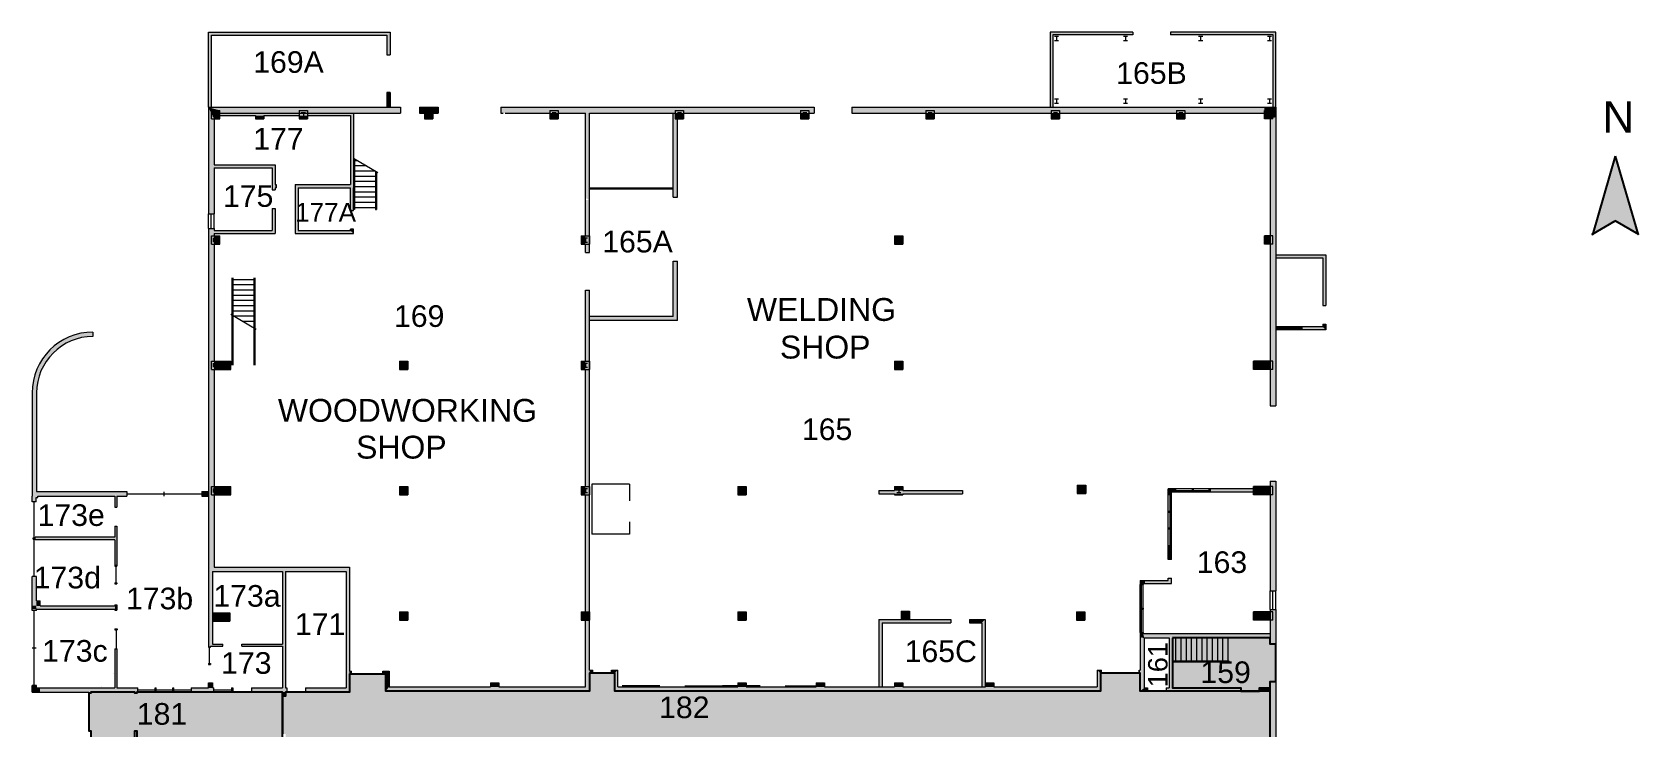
# Model space of a CAD drawing. Extents: x 268 to 100406, y 480 to 72572.
# Drawn here: x 268 to 3345, y 3025 to 4357 of the extents above; entities that cross this region are included whole.
import ezdxf

# ---------------------------------------------------------------- set-up
doc = ezdxf.new("R2010")
doc.units = 0
doc.header["$LTSCALE"] = 0.5
doc.header["$MEASUREMENT"] = 0
doc.linetypes.add('DASHED', pattern=[0.75, 0.5, -0.25])
doc.layers.get('0').update_dxf_attribs({"linetype": 'CONTINUOUS'})
for name, color, linetype in [('CORRIDOR HATCH', 253, 'CONTINUOUS'), ('Room Names', 7, 'CONTINUOUS'), ('SOLID', 7, 'CONTINUOUS')]:
    doc.layers.add(name, color=color, linetype=linetype)
for name, color, linetype, lineweight in [('STAIR', 7, 'CONTINUOUS', 0), ('TEXT', 7, 'CONTINUOUS', 0), ('WALL', 7, 'CONTINUOUS', 0), ('WALLS', 7, 'CONTINUOUS', 0)]:
    doc.layers.add(name, color=color, linetype=linetype, lineweight=lineweight)
doc.styles.add('STANDARD 2', font='arial.ttf')

# ---------------------------------------------------------------- blocks, each defined once
blk = doc.blocks.new('COL')
at = {"layer": 'WALL'}
for p, q in [((-8, 8), (29, 8)), ((-8, -8), (-8, 8)), ((-4, -4), (-4, 4)), ((-4, 0), (4, 0)), ((4, -4), (4, 4)), ((17, -3), (17, 3)), ((23, 0), (17, 0)), ((23, -3), (23, 3)), ((29, -8), (29, 8)), ((-8, -8), (29, -8))]:
    blk.add_line(p, q, dxfattribs=at)
blk = doc.blocks.new('COL1')
at = {"layer": 'WALL'}
for p, q in [((-8, -8), (-8, 8)), ((-8, 8), (8, 8)), ((-4, -4), (-4, 4)), ((-4, 0), (4, 0)), ((4, -4), (4, 4)), ((8, -8), (8, 8)), ((-8, -8), (8, -8))]:
    blk.add_line(p, q, dxfattribs=at)

msp = doc.modelspace()

# ---------------------------------------------------------------- hatches: boundary and pattern name
at = {"layer": 'CORRIDOR HATCH'}
h = msp.add_hatch(color=256, dxfattribs=at)
h.dxf.hatch_style = 1
h.paths.add_polyline_path([(2429.5, 2317.6), (2429.5, 2312.6), (2689.6, 2312.8), (2689.6, 2436.8), (2643.6, 2436.8), (2643.6, 2426.8), (2429.5, 2426.8), (2429.5, 2353.6), (2424.5, 2353.6), (2424.5, 2317.6)])
h.paths.add_polyline_path([(2313.5, 3007.3), (2313.5, 2971.3), (2315.5, 2971.3), (2315.5, 2967.3), (2313.5, 2967.3), (2313.5, 2468.3), (2315.6, 2468.3), (2315.6, 2446.8), (2313.6, 2446.8), (2313.6, 2426.8), (2312.5, 2426.6), (2312.5, 2197.6), (2163.6, 2197.6), (2163.6, 2186.6), (2159.4, 2186.6), (2159.6, 2120.8), (2390.4, 2120.8), (2390.4, 2312.6), (2424.5, 2312.6), (2424.5, 2426.6), (2389.6, 2426.8), (2389.6, 2446.8), (2387.6, 2446.8), (2387.6, 2468.3), (2389.5, 2468.3), (2389.5, 2967.3), (2387.5, 2967.3), (2387.5, 2971.3), (2389.5, 2971.3), (2389.5, 3007.3)])
h.paths.add_polyline_path([(2451.5, 3197.3), (2451.5, 3101.3), (2582.4, 3101.3), (2582.4, 3095.3), (2618.4, 3095.3), (2618.4, 3101.3), (2638.5, 3101.3), (2638.5, 3113.3), (2649.5, 3113.3), (2649.5, 3185.3), (2638.5, 3185.3), (2638.5, 3197.3)])
h.paths.add_polyline_path([(753.5, 3093.3), (753.5, 3085.3), (747.5, 3085.3), (747.5, 3013.3), (753.5, 3013.3), (753.5, 3005.3), (865.5, 3005.3), (865.5, 2973.3), (945.5, 2973.3), (945.5, 3007.3), (1680.5, 3007.3), (1680.5, 2973.3), (1728.5, 2973.3), (1728.5, 3007.3), (2313.5, 3007.3), (2389.5, 3007.3), (2638.5, 3007.3), (2638.5, 3095.3), (2389.5, 3095.3), (2389.5, 3129.3), (2313.5, 3129.3), (2313.5, 3095.3), (1383.5, 3095.3), (1383.5, 3129.3), (1335.5, 3129.3), (1335.5, 3095.3), (945.5, 3095.3), (945.5, 3127.3), (877.5, 3127.3), (875.5, 3127.3), (875.5, 3093.3)])
h.paths.add_polyline_path([(276.5, 2972.3), (276.5, 2780.3), (372.5, 2780.3), (372.5, 2930.3), (380.5, 2930.3), (380.5, 2966.3), (372.5, 2966.3), (372.5, 2972.3)])
h.paths.add_polyline_path([(376.5, 3091.3), (376.5, 3019.3), (380.5, 3019.3), (380.5, 2980.3), (464.5, 2980.3), (464.5, 3019.3), (468.5, 3019.3), (468.5, 2976.3), (380.5, 2976.3), (380.5, 2860.3), (580, 2860.3), (580, 3005.3), (747.5, 3005.3), (747.5, 3093.3), (468.5, 3093.3), (468.5, 3091.3), (464.5, 3091.3), (464.5, 3093.3), (380.5, 3093.3), (380.5, 3091.3)])
at = {"layer": 'SOLID'}
h = msp.add_hatch(color=256, dxfattribs=at)
h.dxf.hatch_style = 1
h.paths.add_polyline_path([(615.5, 3479.3), (616.5, 3479.3), (616.5, 3487.3), (611.5, 3487.3), (611.5, 3471.3), (616.5, 3471.3), (616.5, 3479.3)], flags=17)
h.paths.add_polyline_path([(616.5, 3711.3), (611.5, 3711.3), (611.5, 3727.3), (616.5, 3727.3), (616.5, 3951.3), (611.5, 3951.3), (611.5, 3967.3), (616.5, 3967.3), (616.5, 3971.3), (733.5, 3971.3), (733.5, 4019.3), (727.5, 4019.3), (727.5, 3977.3), (616.5, 3977.3), (616.5, 3981.3), (605.5, 3981.3), (605.5, 3181.3), (605.5, 3179.3), (609.5, 3179.3), (609.5, 3181.3), (633.5, 3181.3), (633.5, 3185.3), (613.5, 3185.3), (613.5, 3324.3), (747.5, 3324.3), (747.5, 3185.3), (669.5, 3185.3), (669.5, 3181.3), (747.5, 3181.3), (747.5, 3101.3), (688.1, 3101.3), (688.1, 3093.3), (747.5, 3093.3), (747.5, 3085.3), (753.5, 3085.3), (753.5, 3093.3), (755.5, 3093.3), (755.5, 3101.3), (753.5, 3101.3), (753.5, 3324.3), (869.5, 3324.3), (869.5, 3101.3), (791.5, 3101.3), (791.5, 3093.3), (875.5, 3093.3), (875.5, 3127.3), (879.5, 3127.3), (879.5, 3133.3), (875.5, 3133.3), (875.5, 3332.3), (616.5, 3332.3), (616.5, 3471.3), (611.5, 3471.3), (611.5, 3487.3), (616.5, 3487.3)])
h = msp.add_hatch(color=256, dxfattribs=at)
h.dxf.hatch_style = 1
h.paths.add_polyline_path([(449.1, 3477.3), (430.5, 3477.3), (276.5, 3477.3), (276.5, 3666.3, -0.414214), (384.5, 3774.3), (384.5, 3782.8, 0.414214), (268, 3666.3), (268, 3468.2), (268, 3457.8), (275.9, 3457.8), (275.9, 3465.8), (278.9, 3465.8), (278.9, 3468.8), (426.5, 3468.8), (426.5, 3447.3), (430.5, 3447.3), (430.5, 3468.8), (449.1, 3468.8)])
h = msp.add_hatch(color=256, dxfattribs=at)
h.dxf.hatch_style = 1
h.paths.add_polyline_path([(605.5, 3477.3), (593.1, 3477.3), (593.1, 3468.8), (605.5, 3468.8)])
for points in [[(2449.5, 3476.3), (2455.5, 3476.3), (2455.5, 3482.3), (2443.5, 3482.3), (2443.5, 3473.3), (2449.5, 3473.3)], [(2443.5, 3347.3), (2449.5, 3347.3), (2449.5, 3371.3), (2443.5, 3371.3)], [(2449.5, 3301.3), (2449.5, 3311.3), (2443.5, 3311.3), (2443.5, 3307.3), (2397.5, 3307.3), (2397.5, 3301.3)]]:
    msp.add_hatch(color=256, dxfattribs=at).paths.add_polyline_path(points)

# ---------------------------------------------------------------- linework, layer by layer
for p, q in [((3299.5, 4119.8), (3255.6, 3969.1)), ((3299.5, 4119.8), (3343.5, 3969.1)), ((3254.4, 3969.7), (3299.5, 3995.7)), ((3344.7, 3969.7), (3299.5, 3995.7))]:
    msp.add_line(p, q)
msp.add_solid([(3256, 3970.6), (3299.5, 4119.8), (3299.5, 3995.7), (3343, 3970.6)])
at = {"layer": 'CORRIDOR HATCH'}
for points in [[(2451.5, 3197.3), (2451.5, 3101.3), (2582.4, 3101.3), (2582.4, 3095.3), (2618.4, 3095.3), (2618.4, 3101.3), (2638.5, 3101.3), (2638.5, 3113.3), (2649.5, 3113.3), (2649.5, 3185.3), (2638.5, 3185.3), (2638.5, 3197.3)], [(376.5, 3091.3), (376.5, 3019.3), (380.5, 3019.3), (380.5, 2980.3), (464.5, 2980.3), (464.5, 3019.3), (468.5, 3019.3), (468.5, 2976.3), (380.5, 2976.3), (380.5, 2860.3), (580, 2860.3), (580, 3005.3), (747.5, 3005.3), (747.5, 3093.3), (468.5, 3093.3), (468.5, 3091.3), (464.5, 3091.3), (464.5, 3093.3), (380.5, 3093.3), (380.5, 3091.3)]]:
    msp.add_lwpolyline(points, close=True, dxfattribs=at)
msp.add_lwpolyline([(2638.5, 3007.3), (2638.5, 3095.3), (2389.5, 3095.3), (2389.5, 3129.3), (2313.5, 3129.3), (2313.5, 3095.3), (1383.5, 3095.3), (1383.5, 3129.3), (1335.5, 3129.3), (1335.5, 3095.3), (945.5, 3095.3), (945.5, 3127.3), (877.5, 3127.3), (875.5, 3127.3), (875.5, 3093.3), (753.5, 3093.3), (753.5, 3085.3), (747.5, 3085.3), (747.5, 3013.3)], dxfattribs=at)
at = {"layer": 'SOLID'}
for p, q in [((424, 3128.4), (424, 3128.4)), ((400, 3104.4), (400, 3104.4))]:
    msp.add_line(p, q, dxfattribs=at)
for points in [[(605.5, 4213.3), (611.5, 4213.3), (605.5, 4357.3), (611.5, 4351.3)], [(605.5, 4357.3), (611.5, 4351.3), (953.5, 4357.3), (947.5, 4351.3)], [(953.5, 4357.3), (947.5, 4351.3), (953.5, 4313.5), (947.5, 4313.5)], [(2375.5, 4352.3), (2375.5, 4357.3), (2222.5, 4352.3), (2217.5, 4357.3)], [(2222.5, 4352.3), (2217.5, 4357.3), (2222.5, 4213.3), (2217.5, 4213.3)], [(2644.5, 4352.3), (2649.5, 4357.3), (2447.5, 4352.3), (2447.5, 4357.3)], [(2644.5, 4213.3), (2649.5, 4213.3), (2644.5, 4352.3), (2649.5, 4357.3)], [(947.5, 4241.5), (953.5, 4241.5), (947.5, 4213.3), (953.5, 4213.3)], [(616.5, 4009.3), (605.5, 4009.3), (616.5, 4191.3), (605.5, 4213.3)], [(627.5, 4191.3), (616.5, 4191.3), (627.5, 4207.3), (605.5, 4213.3)], [(605.5, 4213.3), (627.5, 4202.3), (973.5, 4213.3), (883.5, 4202.3)], [(883.5, 4202.3), (877.5, 4197.3), (627.5, 4202.3), (627.5, 4197.3)], [(695.5, 4191.3), (695.5, 4197.3), (711.5, 4191.3), (711.5, 4197.3)], [(779.5, 4191.3), (795.5, 4191.3), (779.5, 4197.3), (795.5, 4197.3)], [(883.5, 4015.7), (877.5, 4015.7), (883.5, 4202.3), (877.5, 4197.3)], [(973.5, 4202.3), (973.5, 4213.3), (883.5, 4202.3)], [(1009.5, 4202.3), (1009.5, 4213.3), (1045.5, 4202.3), (1045.5, 4213.3)], [(1019.5, 4191.3), (1035.5, 4191.3), (1019.5, 4202.3), (1035.5, 4202.3)], [(1165.5, 4202.3), (1165.5, 4213.3), (1275.5, 4202.3), (1276.1, 4213.3)], [(1259.5, 4191.3), (1275.5, 4191.3), (1259.5, 4202.3), (1275.5, 4202.3)], [(1275.5, 4202.3), (1276.1, 4213.3), (1765.5, 4202.3), (1765.5, 4213.3)], [(1335.5, 4035.5), (1327.5, 4039.4), (1335.5, 4202.3), (1327.5, 4202.3)], [(1503.5, 4041.3), (1495.5, 4041.3), (1503.5, 4202.3), (1495.5, 4202.3)], [(1499.5, 4191.3), (1499.5, 4202.3), (1515.5, 4191.3), (1515.5, 4202.3)], [(1739.5, 4191.3), (1755.5, 4191.3), (1739.5, 4202.3), (1755.5, 4202.3)], [(1837.5, 4202.3), (1837.5, 4213.3), (2219.5, 4202.3), (2222.5, 4213.3)], [(1979.5, 4191.3), (1995.5, 4191.3), (1979.5, 4202.3), (1995.5, 4202.3)], [(2627.5, 4202.3), (2627.2, 4213.3), (2219.5, 4202.3), (2222.5, 4213.3)], [(2219.5, 4191.3), (2235.5, 4191.3), (2219.5, 4202.3), (2235.5, 4202.3)], [(2475.5, 4191.3), (2459.5, 4191.3), (2475.5, 4202.3), (2459.5, 4202.3)], [(2627.5, 4191.3), (2649.5, 4213.3), (2627.5, 4202.3), (2627.2, 4213.3)], [(2649.5, 4194.4), (2638.5, 4191.3), (2649.5, 4213.3), (2627.5, 4191.3)], [(2649.5, 3950.1), (2638.5, 3951.3), (2649.5, 4194.4), (2638.5, 4191.3)], [(616.5, 4103.3), (616.5, 4097.3), (733.5, 4103.3), (727.5, 4097.3)], [(733.5, 4103.3), (727.5, 4097.3), (733.5, 4055.3), (727.5, 4055.3)], [(735.5, 4059.3), (733.5, 4059.3), (735.5, 4065.3), (733.5, 4065.3)], [(877.5, 4065.3), (877.5, 4059.3), (771.5, 4065.3), (777.5, 4059.3)], [(777.5, 4059.3), (771.5, 4065.3), (777.5, 3977.3), (771.5, 3971.3)], [(1335.5, 3935.3), (1327.5, 3935.3), (1335.5, 4035.5), (1327.5, 4035.4)], [(727.5, 3977.3), (733.5, 3971.3), (727.5, 4019.3), (733.5, 4019.3)], [(605.5, 3708.8), (616.5, 3711.3), (605.5, 3981.3), (616.5, 3981.3)], [(616.5, 3977.3), (616.5, 3971.3), (727.5, 3977.3), (733.5, 3971.3)], [(771.5, 3971.3), (777.5, 3977.3), (883.5, 3971.3), (877.5, 3977.3)], [(877.5, 3979.7), (877.5, 3977.3), (883.5, 3979.7), (883.5, 3971.3)], [(627.5, 3951.3), (627.5, 3967.3), (616.5, 3951.3), (616.5, 3967.3)], [(1319.5, 3967.3), (1327.5, 3967.3), (1319.5, 3951.3), (1327.5, 3951.3)], [(1919.5, 3951.3), (1919.5, 3967.3), (1935.5, 3951.3), (1935.5, 3967.3)], [(2627.5, 3951.3), (2627.5, 3967.3), (2638.5, 3951.3), (2638.5, 3967.3)], [(2638.5, 3641.3), (2649.5, 3641.3), (2638.5, 3951.3), (2649.5, 3950.1)], [(1495.5, 3812.9), (1503.5, 3804.9), (1495.5, 3918.3), (1503.5, 3918.3)], [(2649.5, 3924.8), (2649.5, 3930.8), (2739.5, 3924.8), (2745.5, 3930.8)], [(2745.5, 3833.7), (2739.5, 3833.7), (2745.5, 3930.8), (2739.5, 3924.8)], [(1327.5, 3471.3), (1335.5, 3471.3), (1327.5, 3863.3), (1335.5, 3863.3)], [(1335.5, 3812.9), (1335.5, 3804.9), (1495.5, 3812.9), (1503.5, 3804.9)], [(2664.8, 3792.8), (2664.8, 3786.8), (2649.5, 3792.8), (2649.5, 3786.8)], [(2664.8, 3792.8), (2664.8, 3786.8), (2700.8, 3792.8), (2700.8, 3786.8)], [(2739.5, 3792.8), (2745.5, 3786.8), (2700.8, 3792.8), (2700.8, 3786.8)], [(2739.5, 3797.7), (2745.5, 3797.7), (2739.5, 3792.8), (2745.5, 3786.8)], [(648.5, 3711.3), (648.5, 3727.3), (616.5, 3711.3), (616.5, 3727.3)], [(987.5, 3711.3), (987.5, 3727.3), (971.5, 3711.3), (971.5, 3727.3)], [(1319.5, 3727.3), (1327.5, 3727.3), (1319.5, 3711.3), (1327.5, 3711.3)], [(1919.5, 3727.3), (1935.5, 3727.3), (1919.5, 3711.3), (1935.5, 3711.3)], [(2606.5, 3711.3), (2638.5, 3711.3), (2606.5, 3727.3), (2638.5, 3727.3)], [(616.5, 3487.3), (616.5, 3471.3), (648.5, 3487.3), (648.5, 3471.3)], [(971.5, 3471.3), (987.5, 3471.3), (971.5, 3487.3), (987.5, 3487.3)], [(1319.5, 3487.3), (1327.5, 3487.3), (1319.5, 3471.3), (1327.5, 3471.3)], [(1619.5, 3471.3), (1619.5, 3487.3), (1635.5, 3471.3), (1635.5, 3487.3)], [(1889.5, 3473.3), (1889.5, 3479.3), (2049.5, 3473.3), (2049.5, 3479.3)], [(1919.5, 3487.3), (1919.5, 3479.3), (1935.5, 3487.3), (1935.5, 3479.3)], [(2269.4, 3489.6), (2285.4, 3489.6), (2269.4, 3473.6), (2285.4, 3473.6)], [(2523.5, 3482.3), (2523.5, 3476.3), (2606.5, 3482.3), (2606.5, 3476.3)], [(2638.5, 3487.3), (2606.5, 3487.3), (2638.5, 3471.3), (2606.5, 3471.3)], [(2638.5, 3497.3), (2649.5, 3497.3), (2638.5, 3287.3), (2649.5, 3287.3)], [(1327.5, 3247.3), (1335.5, 3247.3), (1327.5, 3471.3), (1335.5, 3471.3)], [(1919.5, 3471.3), (1919.5, 3473.3), (1935.5, 3471.3), (1935.5, 3473.3)], [(270, 3388.5), (274, 3388.5), (270, 3386), (274, 3386)], [(274, 3389.8), (274, 3384.8), (426.5, 3389.8), (426.5, 3384.8)], [(426.5, 3411.3), (430.5, 3411.3), (426.5, 3334.3), (430.5, 3334.3)], [(276.1, 3314.8), (268, 3314.8), (276, 3249.6), (268, 3249.6)], [(426.5, 3302.8), (426.5, 3300.8), (430.5, 3302.8), (430.5, 3300.8)], [(2389.5, 3299.3), (2395.5, 3299.3), (2389.5, 3307.3), (2395.5, 3301.3)], [(2389.5, 3307.3), (2395.5, 3301.3), (2397.5, 3307.3), (2397.5, 3301.3)], [(276.1, 3268), (283.1, 3268), (276.1, 3258.5), (283.1, 3258.3)], [(275.9, 3258.5), (276.5, 3252.4), (268, 3258.5), (268, 3252.4)], [(426.5, 3258.3), (426.5, 3252.3), (276.5, 3257.9), (276.5, 3252.3)], [(430.5, 3260.3), (426.5, 3260.3), (430.5, 3250.3), (426.5, 3250.3)], [(646.5, 3245.3), (646.5, 3229.3), (613.5, 3245.3), (613.5, 3229.3)], [(971.5, 3231.3), (987.5, 3231.3), (971.5, 3247.3), (987.5, 3247.3)], [(1319.5, 3247.3), (1319.5, 3231.3), (1335.5, 3247.3), (1335.5, 3231.3)], [(1335.5, 3095.3), (1327.5, 3103.3), (1335.5, 3231.3), (1327.5, 3231.3)], [(1619.5, 3231.3), (1635.5, 3231.3), (1619.5, 3247.3), (1635.5, 3247.3)], [(1895.5, 3103.3), (1889.5, 3103.3), (1895.5, 3226.2), (1889.5, 3232.2)], [(1895.5, 3226.2), (1889.5, 3232.2), (2026.9, 3226.2), (2026.9, 3232.2)], [(1932.3, 3232), (1932.3, 3248), (1948.3, 3232), (1948.3, 3248)], [(2062.9, 3226.2), (2062.9, 3232.2), (2086.8, 3226.2), (2092.8, 3232.2)], [(2086.8, 3226.2), (2092.8, 3232.2), (2086.8, 3103.3), (2092.8, 3103.3)], [(2267.5, 3231.3), (2267.5, 3247.3), (2283.5, 3231.3), (2283.5, 3247.3)], [(2389.5, 3254.3), (2389.5, 3252.3), (2395.5, 3254.3), (2395.5, 3252.3)], [(2606.5, 3247.3), (2606.5, 3231.3), (2638.5, 3247.3), (2638.5, 3231.3)], [(2649.5, 3185.3), (2638.5, 3185.3), (2649.5, 3251.3), (2638.5, 3251.3)], [(2397.5, 3196.7), (2389.5, 3198.4), (2395.5, 3205.3), (2389.5, 3207.3)], [(2389.5, 3207.3), (2395.5, 3207.3), (2389.5, 3207.3), (2395.5, 3205.3)], [(2395.5, 3205.3), (2397.5, 3197.3), (2638.5, 3205.3), (2638.5, 3197.3)], [(426.5, 3101.3), (430.5, 3101.3), (426.5, 3176.3), (430.5, 3176.3)], [(2389.5, 3095.3), (2397.5, 3101.3), (2389.5, 3198.4), (2397.5, 3196.7)], [(2445.5, 3101.3), (2451.5, 3101.3), (2445.5, 3196.7), (2451.5, 3197.3)], [(613.5, 3111.3), (605.5, 3111.3), (613.5, 3101.3), (605.5, 3101.3)], [(879.5, 3133.3), (879.5, 3127.3), (875.5, 3133.3), (875.5, 3127.3)], [(939.5, 3133.3), (939.5, 3127.3), (951.5, 3133.3), (945.5, 3127.3)], [(951.5, 3133.3), (945.5, 3127.3), (951.5, 3103.3), (945.5, 3095.3)], [(1145.5, 3111.3), (1161.5, 3111.3), (1145.5, 3103.3), (1161.5, 3103.3)], [(1335.5, 3135.3), (1341.5, 3135.3), (1335.5, 3129.3), (1341.5, 3129.3)], [(1377.5, 3135.3), (1389.5, 3135.3), (1377.5, 3129.3), (1383.5, 3129.3)], [(1389.5, 3135.3), (1383.5, 3129.3), (1389.5, 3103.3), (1383.5, 3095.3)], [(1619.5, 3111.3), (1619.5, 3103.3), (1635.5, 3111.3), (1635.5, 3103.3)], [(1769.5, 3103.3), (1769.5, 3111.3), (1785.5, 3103.3), (1785.5, 3111.3)], [(1919.5, 3103.3), (1919.5, 3111.3), (1935.5, 3103.3), (1935.5, 3111.3)], [(2093.5, 3103.3), (2093.5, 3111.3), (2109.5, 3103.3), (2109.5, 3111.3)], [(2315.5, 3135.3), (2315.5, 3129.3), (2307.5, 3135.3), (2313.5, 3129.3)], [(2307.5, 3135.3), (2313.5, 3129.3), (2307.5, 3103.3), (2313.5, 3095.3)], [(2387.5, 3135.3), (2389.5, 3135.3), (2387.5, 3129.3), (2389.5, 3129.3)], [(2638.5, 3113.3), (2649.5, 3113.3), (2638.5, 2909.3), (2649.5, 2909.3)], [(276.5, 3101.3), (268, 3093.3), (276, 3105.6), (268, 3105.6)], [(283.1, 3101.3), (283.1, 3093.3), (276.5, 3101.3), (268, 3093.3)], [(470.5, 3101.3), (468.5, 3093.3), (283.1, 3101.3), (283.1, 3093.3)], [(468.5, 3093.3), (468.5, 3091.3), (464.5, 3093.3), (464.5, 3091.3)], [(470.5, 3101.3), (470.5, 3093.3), (468.5, 3093.3)], [(505.5, 3101.3), (503.5, 3101.3), (505.5, 3093.3), (503.5, 3093.3)], [(539.5, 3101.3), (537.5, 3101.3), (539.5, 3093.3), (537.5, 3093.3)], [(615.5, 3101.3), (615.5, 3093.3), (572.5, 3101.3), (572.5, 3093.3)], [(652.1, 3101.3), (650.1, 3101.3), (652.1, 3093.3), (650.1, 3093.3)], [(755.5, 3101.3), (755.5, 3093.3), (688.1, 3101.3), (688.1, 3093.3)], [(753.5, 3093.3), (747.5, 3093.3), (753.5, 3085.3), (747.5, 3085.3)], [(945.5, 3095.3), (951.5, 3103.3), (1335.5, 3095.3), (1327.5, 3103.3)], [(1383.5, 3095.3), (1389.5, 3103.3), (2110.3, 3095.3), (2109.5, 3103.3)], [(2110.3, 3095.3), (2109.5, 3103.3), (2313.5, 3095.3), (2307.5, 3103.3)], [(2403.5, 3095.3), (2403.5, 3101.3), (2389.5, 3095.3), (2397.5, 3101.3)], [(2439.5, 3095.3), (2439.5, 3101.3), (2582.4, 3095.3), (2582.4, 3101.3)], [(2618.4, 3101.3), (2618.4, 3095.3), (2638.5, 3101.3), (2638.5, 3095.3)]]:
    msp.add_solid(points, dxfattribs=at)
at = {"layer": 'STAIR'}
for p, q in [((883.5, 4115.7), (929.7, 4088.4)), ((885.5, 4114.5), (885.5, 4017.7)), ((908.4, 4101), (885.5, 4101)), ((925.5, 4091), (885.5, 4091)), ((925.5, 4081), (885.5, 4081)), ((925.5, 4071), (885.5, 4071)), ((925.5, 4090.9), (925.5, 4017.7)), ((927.5, 4089.7), (927.5, 4017.7)), ((925.5, 4061), (885.5, 4061)), ((925.5, 4051), (885.5, 4051)), ((925.5, 4041), (885.5, 4041)), ((925.5, 4031), (885.5, 4031)), ((605.5, 3981.3), (605.5, 4009.3)), ((611, 3981.3), (611, 4009.3)), ((616.5, 3981.3), (616.5, 4009.3)), ((885.5, 4017.7), (883.5, 4017.7)), ((925.5, 4021), (885.5, 4021)), ((925.5, 4017.7), (927.5, 4017.7)), ((650.9, 3719.3), (650.9, 3886.9)), ((652.9, 3719.3), (652.9, 3886.9)), ((652.9, 3883.6), (692.9, 3883.6)), ((692.9, 3719.3), (692.9, 3886.9)), ((694.9, 3719.3), (694.9, 3886.9)), ((652.9, 3873.6), (692.9, 3873.6)), ((652.9, 3863.6), (692.9, 3863.6)), ((652.9, 3853.6), (692.9, 3853.6)), ((697.3, 3787.5), (648.7, 3816.2)), ((652.9, 3843.6), (692.9, 3843.6)), ((652.9, 3833.6), (692.9, 3833.6)), ((652.9, 3823.6), (692.9, 3823.6)), ((652.9, 3813.6), (692.9, 3813.6)), ((670, 3803.6), (692.9, 3803.6)), ((2443.5, 3347.3), (2443.5, 3482.3)), ((268, 3458.8), (268, 3468.2)), ((268, 3458.8), (268, 3468.2)), ((268, 3457.8), (268, 3468.2)), ((268, 3458.8), (268, 3468.2)), ((268, 3457.8), (268, 3468.2)), ((268, 3458.8), (268, 3468.2)), ((268, 3458.8), (268, 3468.2)), ((268, 3457.8), (268, 3468.2)), ((272, 3388.5), (272, 3457.8)), ((275.9, 3457.8), (275.9, 3465.8)), ((449.1, 3472.7), (593.1, 3472.7)), ((2449.5, 3347.3), (2449.5, 3476.3)), ((270, 3386), (270, 3388.5)), ((272, 3314.8), (272, 3386)), ((274, 3384.8), (274, 3389.8)), ((274, 3384.8), (274, 3389.8)), ((274, 3386), (274, 3388.5)), ((428.5, 3334.3), (428.5, 3302.8)), ((2443.5, 3307.3), (2443.5, 3311.3)), ((2449.5, 3301.3), (2449.5, 3311.3)), ((2638.5, 3251.3), (2638.5, 3287.3)), ((2644, 3251.3), (2644, 3287.3)), ((2649.5, 3251.3), (2649.5, 3287.3)), ((272, 3105.6), (272, 3249.6)), ((428.7, 3212.2), (428.7, 3176.2)), ((607.5, 3148.3), (607.5, 3178.3)), ((2451.5, 3153.3), (2559.5, 3153.3)), ((2451.5, 3151.3), (2559.5, 3151.3)), ((268, 3102.4), (268, 3105.6)), ((268, 3093.3), (268, 3105.6)), ((470.5, 3097.3), (503.5, 3097.3)), ((505.5, 3097.3), (537.5, 3097.3)), ((539.5, 3097.3), (572.5, 3097.3)), ((615.5, 3097.3), (650.1, 3097.3))]:
    msp.add_line(p, q, dxfattribs=at)
at = {"layer": 'STAIR', "linetype": 'DASHED'}
msp.add_line((891.5, 4111), (885.5, 4111), dxfattribs=at)
at = {"layer": 'STAIR', "linetype": 'Continuous'}
for p, q in [((2457.7, 3197.3), (2457.7, 3153.3)), ((2467.7, 3197.3), (2467.7, 3153.3)), ((2477.7, 3197.3), (2477.7, 3153.3)), ((2487.7, 3197.3), (2487.7, 3153.3)), ((2497.7, 3197.3), (2497.7, 3153.3)), ((2507.7, 3197.3), (2507.7, 3153.3)), ((2517.7, 3197.3), (2517.7, 3153.3)), ((2527.7, 3197.3), (2527.7, 3153.3)), ((2537.7, 3197.3), (2537.7, 3153.3)), ((2547.7, 3197.3), (2547.7, 3153.3)), ((2557.7, 3197.3), (2557.7, 3153.3)), ((2559.5, 3153.3), (2559.5, 3151.3))]:
    msp.add_line(p, q, dxfattribs=at)
at = {"layer": 'WALL'}
for p, q in [((605.5, 4213.3), (605.5, 4357.3)), ((605.5, 4357.3), (953.5, 4357.3)), ((611.5, 4213.3), (611.5, 4351.3)), ((611.5, 4351.3), (947.5, 4351.3)), ((947.5, 4351.3), (947.5, 4313.5)), ((953.5, 4357.3), (953.5, 4313.5)), ((2217.5, 4357.3), (2217.5, 4213.3)), ((2375.5, 4357.3), (2217.5, 4357.3)), ((2222.5, 4352.3), (2222.5, 4213.3)), ((2375.5, 4352.3), (2222.5, 4352.3)), ((2225.5, 4349.3), (2233.5, 4349.3)), ((2225.5, 4341.3), (2233.5, 4341.3)), ((2229.5, 4349.3), (2229.5, 4341.3)), ((2357.5, 4349.3), (2365.5, 4349.3)), ((2357.5, 4341.3), (2365.5, 4341.3)), ((2361.5, 4349.3), (2361.5, 4341.3)), ((2375.5, 4357.3), (2375.5, 4352.3)), ((2649.5, 4357.3), (2447.5, 4357.3)), ((2447.5, 4357.3), (2447.5, 4352.3)), ((2644.5, 4352.3), (2447.5, 4352.3)), ((2501.5, 4349.3), (2509.5, 4349.3)), ((2501.5, 4341.3), (2509.5, 4341.3)), ((2505.5, 4349.3), (2505.5, 4341.3)), ((2633.5, 4349.3), (2641.5, 4349.3)), ((2633.5, 4341.3), (2641.5, 4341.3)), ((2637.5, 4349.3), (2637.5, 4341.3)), ((2644.5, 4213.3), (2644.5, 4352.3)), ((2649.5, 4213.3), (2649.5, 4357.3)), ((947.5, 4313.5), (953.5, 4313.5)), ((953.5, 4241.5), (947.5, 4241.5)), ((947.5, 4241.5), (947.5, 4213.3)), ((953.5, 4241.5), (953.5, 4213.3)), ((2225.5, 4229.3), (2233.5, 4229.3)), ((2225.5, 4221.3), (2233.5, 4221.3)), ((2229.5, 4229.3), (2229.5, 4221.3)), ((2357.5, 4229.3), (2365.5, 4229.3)), ((2357.5, 4221.3), (2365.5, 4221.3)), ((2361.5, 4229.3), (2361.5, 4221.3)), ((2501.5, 4229.3), (2509.5, 4229.3)), ((2501.5, 4221.3), (2509.5, 4221.3)), ((2505.5, 4229.3), (2505.5, 4221.3)), ((2633.5, 4229.3), (2641.5, 4229.3)), ((2633.5, 4221.3), (2641.5, 4221.3)), ((2637.5, 4229.3), (2637.5, 4221.3)), ((605.5, 4213.3), (605.5, 4009.3)), ((605.5, 4213.3), (887.5, 4213.3)), ((611.5, 4191.3), (611.5, 4207.3)), ((611.5, 4207.3), (627.5, 4207.3)), ((611.5, 4191.3), (627.5, 4191.3)), ((615.5, 4195.3), (615.5, 4203.3)), ((615.5, 4199.3), (623.5, 4199.3)), ((616.5, 4191.3), (616.5, 4103.3)), ((623.5, 4195.3), (623.5, 4203.3)), ((627.5, 4191.3), (627.5, 4207.3)), ((627.5, 4202.3), (973.5, 4202.3)), ((627.5, 4197.3), (695.5, 4197.3)), ((695.5, 4197.3), (695.5, 4191.3)), ((695.5, 4191.3), (711.5, 4191.3)), ((711.5, 4197.3), (711.5, 4191.3)), ((711.5, 4197.3), (779.5, 4197.3)), ((779.5, 4207.3), (795.5, 4207.3)), ((779.5, 4207.3), (779.5, 4191.3)), ((779.5, 4191.3), (795.5, 4191.3)), ((783.5, 4203.3), (791.5, 4203.3)), ((783.5, 4195.3), (791.5, 4195.3)), ((787.5, 4203.3), (787.5, 4195.3)), ((795.5, 4207.3), (795.5, 4191.3)), ((795.5, 4197.3), (877.5, 4197.3)), ((877.5, 4197.3), (877.5, 4065.3)), ((883.5, 4202.3), (883.5, 4059.3)), ((887.5, 4213.3), (893.5, 4213.3)), ((893.5, 4213.3), (973.5, 4213.3)), ((973.5, 4213.3), (973.5, 4202.3)), ((1009.5, 4213.3), (1009.5, 4202.3)), ((1009.5, 4213.3), (1045.5, 4213.3)), ((1009.5, 4202.3), (1045.5, 4202.3)), ((1045.5, 4213.3), (1045.5, 4202.3)), ((1165.5, 4213.3), (1165.5, 4202.3)), ((1165.5, 4213.3), (1765.5, 4213.3)), ((1165.5, 4202.3), (1169.8, 4202.3)), ((1173.8, 4202.3), (1259.5, 4202.3)), ((1259.5, 4207.3), (1275.5, 4207.3)), ((1259.5, 4207.3), (1259.5, 4191.3)), ((1259.5, 4191.3), (1275.5, 4191.3)), ((1263.5, 4203.3), (1271.5, 4203.3)), ((1263.5, 4195.3), (1271.5, 4195.3)), ((1267.5, 4203.3), (1267.5, 4195.3)), ((1275.5, 4207.3), (1275.5, 4191.3)), ((1275.5, 4202.3), (1327.5, 4202.3)), ((1327.5, 3967.3), (1327.5, 4202.3)), ((1335.5, 4202.3), (1499.5, 4202.3)), ((1335.5, 3935.3), (1335.5, 4202.3)), ((1495.5, 4041.3), (1495.5, 4202.3)), ((1499.5, 4207.3), (1515.5, 4207.3)), ((1499.5, 4207.3), (1499.5, 4191.3)), ((1499.5, 4191.3), (1515.5, 4191.3)), ((1503.5, 4203.3), (1511.5, 4203.3)), ((1503.5, 4041.3), (1503.5, 4202.3)), ((1503.5, 4195.3), (1511.5, 4195.3)), ((1507.5, 4203.3), (1507.5, 4195.3)), ((1515.5, 4207.3), (1515.5, 4191.3)), ((1515.5, 4202.3), (1739.5, 4202.3)), ((1739.5, 4207.3), (1755.5, 4207.3)), ((1739.5, 4207.3), (1739.5, 4191.3)), ((1739.5, 4191.3), (1755.5, 4191.3)), ((1743.5, 4203.3), (1751.5, 4203.3)), ((1743.5, 4195.3), (1751.5, 4195.3)), ((1747.5, 4203.3), (1747.5, 4195.3)), ((1755.5, 4207.3), (1755.5, 4191.3)), ((1755.5, 4202.3), (1765.5, 4202.3)), ((1765.5, 4213.3), (1765.5, 4202.3)), ((1837.5, 4213.3), (1837.5, 4202.3)), ((1837.5, 4213.3), (2649.5, 4213.3)), ((1837.5, 4202.3), (1979.5, 4202.3)), ((1979.5, 4207.3), (1995.5, 4207.3)), ((1979.5, 4207.3), (1979.5, 4191.3)), ((1979.5, 4191.3), (1995.5, 4191.3)), ((1983.5, 4203.3), (1991.5, 4203.3)), ((1983.5, 4195.3), (1991.5, 4195.3)), ((1987.5, 4203.3), (1987.5, 4195.3)), ((1995.5, 4207.3), (1995.5, 4191.3)), ((1995.5, 4202.3), (2219.5, 4202.3)), ((2219.5, 4207.3), (2235.5, 4207.3)), ((2219.5, 4207.3), (2219.5, 4191.3)), ((2219.5, 4191.3), (2235.5, 4191.3)), ((2223.5, 4203.3), (2231.5, 4203.3)), ((2223.5, 4195.3), (2231.5, 4195.3)), ((2227.5, 4203.3), (2227.5, 4195.3)), ((2235.5, 4207.3), (2235.5, 4191.3)), ((2235.5, 4202.3), (2459.5, 4202.3)), ((2459.5, 4207.3), (2475.5, 4207.3)), ((2459.5, 4207.3), (2459.5, 4191.3)), ((2459.5, 4191.3), (2475.5, 4191.3)), ((2463.5, 4203.3), (2471.5, 4203.3)), ((2463.5, 4195.3), (2471.5, 4195.3)), ((2467.5, 4203.3), (2467.5, 4195.3)), ((2475.5, 4207.3), (2475.5, 4191.3)), ((2475.5, 4202.3), (2627.5, 4202.3)), ((2638.5, 4191.3), (2638.5, 3641.3)), ((2649.5, 4213.3), (2649.5, 3641.3)), ((616.5, 4103.3), (733.5, 4103.3)), ((616.5, 4097.3), (727.5, 4097.3)), ((616.5, 4097.3), (616.5, 4009.3)), ((727.5, 4097.3), (727.5, 4055.3)), ((733.5, 4103.3), (733.5, 4065.3)), ((733.5, 4065.3), (735.5, 4065.3)), ((735.5, 4065.3), (735.5, 4059.3)), ((771.5, 4065.3), (877.5, 4065.3)), ((771.5, 4065.3), (771.5, 3971.3)), ((727.5, 4055.3), (733.5, 4055.3)), ((733.5, 4059.3), (735.5, 4059.3)), ((733.5, 4059.3), (733.5, 4055.3)), ((777.5, 4059.3), (877.5, 4059.3)), ((777.5, 4059.3), (777.5, 3977.3)), ((877.5, 4015.7), (877.5, 4059.3)), ((883.5, 4015.7), (883.5, 4059.3)), ((1335.5, 4059.3), (1495.5, 4059.3)), ((1335.5, 4057.3), (1495.5, 4057.3)), ((1495.5, 4041.3), (1503.5, 4041.3)), ((605.5, 4009.3), (616.5, 4009.3)), ((727.5, 4019.3), (733.5, 4019.3)), ((727.5, 4019.3), (727.5, 3977.3)), ((733.5, 4019.3), (733.5, 3971.3)), ((877.5, 4015.7), (883.5, 4015.7)), ((605.5, 3981.3), (616.5, 3981.3)), ((605.5, 3981.3), (605.5, 3181.3)), ((616.5, 3981.3), (616.5, 3977.3)), ((616.5, 3977.3), (727.5, 3977.3)), ((616.5, 3971.3), (733.5, 3971.3)), ((616.5, 3971.3), (616.5, 3967.3)), ((771.5, 3971.3), (883.5, 3971.3)), ((777.5, 3977.3), (877.5, 3977.3)), ((877.5, 3977.3), (877.5, 3979.7)), ((883.5, 3979.7), (877.5, 3979.7)), ((883.5, 3971.3), (883.5, 3979.7)), ((611.5, 3951.3), (611.5, 3967.3)), ((611.5, 3967.3), (627.5, 3967.3)), ((611.5, 3951.3), (627.5, 3951.3)), ((615.5, 3955.3), (615.5, 3963.3)), ((615.5, 3959.3), (623.5, 3959.3)), ((616.5, 3951.3), (616.5, 3727.3)), ((623.5, 3955.3), (623.5, 3963.3)), ((627.5, 3951.3), (627.5, 3967.3)), ((1319.5, 3967.3), (1335.5, 3967.3)), ((1319.5, 3967.3), (1319.5, 3951.3)), ((1319.5, 3951.3), (1335.5, 3951.3)), ((1323.5, 3963.3), (1331.5, 3963.3)), ((1323.5, 3955.3), (1331.5, 3955.3)), ((1327.5, 3963.3), (1327.5, 3955.3)), ((1327.5, 3935.3), (1327.5, 3951.3)), ((1335.5, 3967.3), (1335.5, 3951.3)), ((1327.5, 3935.3), (1335.5, 3935.3)), ((1495.5, 3918.3), (1503.5, 3918.3)), ((1495.5, 3812.9), (1495.5, 3918.3)), ((1503.5, 3804.9), (1503.5, 3918.3)), ((2649.5, 3930.8), (2745.5, 3930.8)), ((2649.5, 3924.8), (2739.5, 3924.8)), ((2739.5, 3924.8), (2739.5, 3833.7)), ((2745.5, 3930.8), (2745.5, 3833.7)), ((1327.5, 3727.3), (1327.5, 3863.3)), ((1327.5, 3863.3), (1335.5, 3863.3)), ((1335.5, 3135.3), (1335.5, 3863.3)), ((2739.5, 3833.7), (2745.5, 3833.7)), ((1495.5, 3812.9), (1335.5, 3812.9)), ((1503.5, 3804.9), (1335.5, 3804.9)), ((2664.8, 3792.8), (2649.5, 3792.8)), ((2664.8, 3786.8), (2649.5, 3786.8)), ((2700.8, 3786.8), (2664.3, 3786.8)), ((2699.8, 3792.6), (2664.8, 3792.8)), ((2739.5, 3792.8), (2700.8, 3792.8)), ((2745.5, 3786.8), (2700.8, 3786.8)), ((2739.5, 3797.7), (2745.5, 3797.7)), ((2739.5, 3797.7), (2739.5, 3792.8)), ((2745.5, 3797.7), (2745.5, 3786.8)), ((384.5, 3782.8), (384.5, 3774.3)), ((611.5, 3727.3), (648.5, 3727.3)), ((611.5, 3711.3), (611.5, 3727.3)), ((615.5, 3715.3), (615.5, 3723.3)), ((623.5, 3715.3), (623.5, 3723.3)), ((648.5, 3711.3), (648.5, 3727.3)), ((1319.5, 3727.3), (1335.5, 3727.3)), ((1319.5, 3727.3), (1319.5, 3711.3)), ((1323.5, 3723.3), (1331.5, 3723.3)), ((1327.5, 3723.3), (1327.5, 3715.3)), ((1335.5, 3727.3), (1335.5, 3711.3)), ((611.5, 3711.3), (648.5, 3711.3)), ((615.5, 3719.3), (623.5, 3719.3)), ((616.5, 3711.3), (616.5, 3332.3)), ((636.5, 3716.3), (636.5, 3722.3)), ((642.5, 3719.3), (636.5, 3719.3)), ((642.5, 3716.3), (642.5, 3722.3)), ((1319.5, 3711.3), (1335.5, 3711.3)), ((1323.5, 3715.3), (1331.5, 3715.3)), ((1327.5, 3487.3), (1327.5, 3711.3)), ((268, 3666.3), (268, 3468.2)), ((276.5, 3666.3), (276.5, 3477.3)), ((2638.5, 3641.3), (2649.5, 3641.3)), ((276.5, 3477.3), (430.5, 3477.3)), ((276.5, 3477.3), (430.5, 3477.3)), ((276.5, 3477.3), (430.5, 3477.3)), ((276.5, 3477.3), (430.5, 3477.3)), ((430.5, 3477.3), (449.1, 3477.3)), ((430.5, 3477.3), (449.1, 3477.3)), ((430.5, 3477.3), (449.1, 3477.3)), ((430.5, 3477.3), (449.1, 3477.3)), ((449.1, 3477.3), (449.1, 3468.8)), ((449.1, 3477.3), (449.1, 3468.8)), ((449.1, 3477.3), (449.1, 3468.8)), ((449.1, 3477.3), (449.1, 3468.8)), ((521.1, 3468.7), (521.1, 3476.7)), ((593.1, 3477.3), (605.5, 3477.3)), ((593.1, 3477.3), (593.1, 3468.8)), ((611.5, 3471.3), (611.5, 3487.3)), ((615.5, 3475.3), (615.5, 3483.3)), ((1319.5, 3487.3), (1335.5, 3487.3)), ((1319.5, 3487.3), (1319.5, 3471.3)), ((1323.5, 3483.3), (1331.5, 3483.3)), ((1327.5, 3483.3), (1327.5, 3475.3)), ((1335.5, 3487.3), (1335.5, 3471.3)), ((1339.6, 3491.5), (1339.6, 3395.5)), ((1411.6, 3491.5), (1339.6, 3491.5)), ((1411.6, 3491.5), (1411.6, 3459.5)), ((1889.5, 3479.3), (1889.5, 3473.3)), ((1889.5, 3479.3), (1919.5, 3479.3)), ((1919.5, 3487.3), (1935.5, 3487.3)), ((1919.5, 3487.3), (1919.5, 3479.3)), ((1923.5, 3483.3), (1931.5, 3483.3)), ((1927.5, 3483.3), (1927.5, 3475.3)), ((1935.5, 3487.3), (1935.5, 3479.3)), ((1935.5, 3479.3), (2049.5, 3479.3)), ((2049.5, 3479.3), (2049.5, 3473.3)), ((2537.3, 3482.3), (2443.5, 3482.3)), ((2455.5, 3482.3), (2455.5, 3476.3)), ((2457.5, 3482.3), (2457.5, 3476.3)), ((2457.5, 3479.3), (2489.5, 3479.3)), ((2489.5, 3482.3), (2489.5, 3476.3)), ((2491.5, 3482.3), (2491.5, 3476.3)), ((2491.5, 3479.3), (2521.5, 3479.3)), ((2521.5, 3482.3), (2521.5, 3476.3)), ((2523.5, 3482.3), (2523.5, 3476.3)), ((2606.5, 3482.3), (2531.3, 3482.3)), ((2638.5, 3497.3), (2649.5, 3497.3)), ((2638.5, 3497.3), (2638.5, 3287.3)), ((2649.5, 3497.3), (2649.5, 3287.3)), ((275.9, 3457.8), (268, 3457.8)), ((275.9, 3457.8), (268, 3457.8)), ((275.9, 3457.8), (268, 3457.8)), ((275.9, 3465.8), (278.9, 3465.8)), ((275.9, 3465.8), (278.9, 3465.8)), ((275.9, 3465.8), (278.9, 3465.8)), ((275.9, 3457.8), (275.9, 3465.8)), ((278.9, 3468.8), (426.5, 3468.8)), ((278.9, 3468.8), (426.5, 3468.8)), ((278.9, 3465.8), (278.9, 3468.8)), ((278.9, 3465.8), (278.9, 3468.8)), ((278.9, 3465.8), (278.9, 3468.8)), ((426.5, 3468.8), (426.5, 3447.3)), ((426.5, 3468.8), (426.5, 3447.3)), ((426.5, 3447.3), (430.5, 3447.3)), ((430.5, 3468.8), (449.1, 3468.8)), ((430.5, 3468.8), (449.1, 3468.8)), ((430.5, 3468.8), (449.1, 3468.8)), ((430.5, 3468.8), (449.1, 3468.8)), ((430.5, 3468.8), (430.5, 3447.3)), ((593.1, 3468.8), (605.5, 3468.8)), ((605.5, 3468.8), (605.5, 3179.3)), ((1319.5, 3471.3), (1335.5, 3471.3)), ((1323.5, 3475.3), (1331.5, 3475.3)), ((1327.5, 3247.3), (1327.5, 3471.3)), ((1889.5, 3473.3), (1919.5, 3473.3)), ((1919.5, 3473.3), (1919.5, 3471.3)), ((1919.5, 3471.3), (1935.5, 3471.3)), ((1923.5, 3475.3), (1931.5, 3475.3)), ((1935.5, 3473.3), (1935.5, 3471.3)), ((1935.5, 3473.3), (2049.5, 3473.3)), ((2449.5, 3473.3), (2443.5, 3473.3)), ((2449.5, 3471.3), (2443.5, 3471.3)), ((2446.5, 3471.3), (2446.5, 3439.3)), ((2537.3, 3476.3), (2449.5, 3476.3)), ((2606.5, 3476.3), (2531.3, 3476.3)), ((1411.6, 3419.2), (1411.6, 3395.5)), ((2449.5, 3439.3), (2443.5, 3439.3)), ((2449.5, 3437.3), (2443.5, 3437.3)), ((2446.5, 3437.3), (2446.5, 3407.3)), ((270, 3388.5), (272, 3388.5)), ((270, 3386), (272, 3386)), ((272, 3388.5), (274, 3388.5)), ((272, 3388.5), (274, 3388.5)), ((272, 3386), (274, 3386)), ((272, 3386), (274, 3386)), ((272, 3386), (274, 3386)), ((426.5, 3389.8), (274, 3389.8)), ((426.5, 3384.8), (274, 3384.8)), ((426.5, 3411.3), (426.5, 3389.8)), ((426.5, 3411.3), (430.5, 3411.3)), ((426.5, 3384.8), (426.5, 3334.3)), ((430.5, 3411.3), (430.5, 3334.3)), ((430.5, 3411.3), (430.5, 3334.3)), ((1411.6, 3395.5), (1339.6, 3395.5)), ((2449.5, 3407.3), (2443.5, 3407.3)), ((2449.5, 3405.3), (2443.5, 3405.3)), ((2446.5, 3405.3), (2446.5, 3373.3)), ((2449.5, 3373.3), (2443.5, 3373.3)), ((2449.5, 3371.3), (2443.5, 3371.3)), ((426.5, 3336.3), (430.5, 3336.3)), ((426.5, 3336.3), (430.5, 3336.3)), ((426.5, 3336.3), (430.5, 3336.3)), ((426.5, 3336.3), (430.5, 3336.3)), ((426.5, 3334.3), (430.5, 3334.3)), ((426.5, 3334.3), (430.5, 3334.3)), ((426.5, 3334.3), (430.5, 3334.3)), ((426.5, 3334.3), (430.5, 3334.3)), ((613.5, 3324.3), (747.5, 3324.3)), ((613.5, 3324.3), (613.5, 3185.3)), ((616.5, 3332.3), (875.5, 3332.3)), ((747.5, 3324.3), (747.5, 3185.3)), ((753.5, 3324.3), (869.5, 3324.3)), ((753.5, 3324.3), (753.5, 3101.3)), ((869.5, 3324.3), (869.5, 3101.3)), ((875.5, 3332.3), (875.5, 3133.3)), ((2449.5, 3347.3), (2443.5, 3347.3)), ((276.1, 3314.8), (268.1, 3314.8)), ((268.1, 3249.6), (268.1, 3314.8)), ((268.1, 3249.6), (268.1, 3314.8)), ((268.1, 3249.6), (268.1, 3314.5)), ((268.1, 3249.6), (268.1, 3314.5)), ((276.1, 3268), (276.1, 3314.8)), ((426.5, 3302.8), (426.5, 3300.8)), ((426.5, 3302.8), (430.5, 3302.8)), ((426.5, 3302.8), (426.5, 3300.8)), ((426.5, 3302.8), (430.5, 3302.8)), ((426.5, 3302.8), (430.5, 3302.8)), ((426.5, 3302.8), (426.5, 3300.8)), ((426.5, 3300.8), (430.5, 3300.8)), ((426.5, 3300.8), (430.5, 3300.8)), ((426.5, 3300.8), (430.5, 3300.8)), ((430.5, 3302.8), (430.5, 3300.8)), ((2389.5, 3307.3), (2389.5, 3299.3)), ((2389.5, 3307.3), (2443.5, 3307.3)), ((2389.5, 3299.3), (2395.5, 3299.3)), ((2389.5, 3207.3), (2389.5, 3299.3)), ((2392.5, 3254.3), (2392.5, 3299.3)), ((2395.5, 3301.3), (2395.5, 3299.3)), ((2395.5, 3301.3), (2449.5, 3301.3)), ((2395.5, 3207.3), (2395.5, 3299.3)), ((2397.5, 3307.3), (2397.5, 3301.3)), ((2443.5, 3311.3), (2449.5, 3311.3)), ((276.1, 3268), (283.1, 3268)), ((276.1, 3268), (283.1, 3268)), ((276.1, 3268), (283.1, 3268)), ((283.1, 3258.3), (283.1, 3268)), ((283.1, 3258.3), (283.1, 3268)), ((283.1, 3258.3), (283.1, 3268)), ((2638.5, 3287.3), (2649.5, 3287.3)), ((276.1, 3249.6), (268.1, 3249.6)), ((276.1, 3252.3), (426.5, 3252.3)), ((276.1, 3249.6), (276.1, 3252.3)), ((276.5, 3252.3), (426.5, 3252.3)), ((276.5, 3252.3), (426.5, 3252.3)), ((276.5, 3252.3), (426.5, 3252.3)), ((283.1, 3258.3), (426.5, 3258.3)), ((426.5, 3260.3), (430.5, 3260.3)), ((426.5, 3260.3), (426.5, 3258.3)), ((426.5, 3252.3), (426.5, 3250.3)), ((426.5, 3252.3), (426.5, 3250.3)), ((426.5, 3252.3), (426.5, 3250.3)), ((426.5, 3252.3), (426.5, 3250.3)), ((426.5, 3252.3), (426.5, 3250.3)), ((426.5, 3250.3), (430.5, 3250.3)), ((426.5, 3250.3), (430.5, 3250.3)), ((426.5, 3250.3), (430.5, 3250.3)), ((426.5, 3250.3), (430.5, 3250.3)), ((430.5, 3260.3), (430.5, 3250.3)), ((613.5, 3245.3), (646.5, 3245.3)), ((646.5, 3245.3), (646.5, 3229.3)), ((1319.5, 3247.3), (1335.5, 3247.3)), ((1319.5, 3247.3), (1319.5, 3231.3)), ((1319.5, 3231.3), (1335.5, 3231.3)), ((1323.5, 3243.3), (1331.5, 3243.3)), ((1323.5, 3235.3), (1331.5, 3235.3)), ((1327.5, 3243.3), (1327.5, 3235.3)), ((1327.5, 3103.3), (1327.5, 3231.3)), ((1335.5, 3247.3), (1335.5, 3231.3)), ((1889.5, 3232.2), (1889.5, 3103.3)), ((1889.5, 3232.2), (2026.9, 3232.2)), ((2026.9, 3232.2), (2026.9, 3226.2)), ((2062.9, 3232.2), (2062.9, 3226.2)), ((2062.9, 3232.2), (2092.8, 3232.2)), ((2092.8, 3232.2), (2092.8, 3103.3)), ((2389.5, 3254.3), (2395.5, 3254.3)), ((2389.5, 3254.3), (2389.5, 3252.3)), ((2389.5, 3252.3), (2395.5, 3252.3)), ((2392.5, 3207.3), (2392.5, 3252.3)), ((2395.5, 3254.3), (2395.5, 3252.3)), ((2638.5, 3251.3), (2649.5, 3251.3)), ((2638.5, 3251.3), (2638.5, 3185.3)), ((2649.5, 3251.3), (2649.5, 3185.3)), ((426.7, 3214.2), (426.7, 3212.2)), ((426.7, 3214.2), (430.7, 3214.2)), ((426.7, 3212.2), (430.7, 3212.2)), ((430.7, 3214.2), (430.7, 3212.2)), ((613.5, 3229.3), (646.5, 3229.3)), ((1895.5, 3226.2), (1895.5, 3103.3)), ((1895.5, 3226.2), (2026.9, 3226.2)), ((2062.9, 3226.2), (2086.8, 3226.2)), ((2086.8, 3226.2), (2086.8, 3103.3)), ((2389.5, 3207.3), (2395.5, 3207.3)), ((2389.5, 3207.3), (2389.5, 3135.3)), ((2395.5, 3207.3), (2395.5, 3205.3)), ((2395.5, 3205.3), (2638.5, 3205.3)), ((276, 3177.6), (268, 3177.6)), ((426.5, 3176.3), (426.5, 3101.3)), ((426.7, 3176.2), (430.7, 3176.2)), ((430.5, 3176.3), (430.5, 3101.3)), ((605.5, 3179.3), (609.5, 3179.3)), ((609.5, 3179.3), (609.5, 3181.3)), ((609.5, 3181.3), (633.5, 3181.3)), ((613.5, 3185.3), (633.5, 3185.3)), ((633.5, 3181.3), (633.5, 3185.3)), ((669.5, 3185.3), (747.5, 3185.3)), ((669.5, 3181.3), (669.5, 3185.3)), ((669.5, 3181.3), (747.5, 3181.3)), ((747.5, 3181.3), (747.5, 3101.3)), ((2397.5, 3197.3), (2445.5, 3197.3)), ((2397.5, 3197.3), (2397.5, 3101.3)), ((2445.5, 3197.3), (2445.5, 3101.3)), ((2451.5, 3197.3), (2451.5, 3101.3)), ((2451.5, 3197.3), (2638.5, 3197.3)), ((2638.5, 3185.3), (2649.5, 3185.3)), ((605.5, 3148.3), (605.5, 3146.3)), ((605.5, 3148.3), (609.5, 3148.3)), ((605.5, 3146.3), (609.5, 3146.3)), ((609.5, 3148.3), (609.5, 3146.3)), ((605.5, 3111.3), (613.5, 3111.3)), ((605.5, 3101.3), (605.5, 3111.3)), ((613.5, 3111.3), (613.5, 3101.3)), ((875.5, 3133.3), (879.5, 3133.3)), ((875.5, 3127.3), (879.5, 3127.3)), ((875.5, 3127.3), (875.5, 3093.3)), ((879.5, 3127.3), (879.5, 3133.3)), ((939.5, 3127.3), (939.5, 3133.3)), ((939.5, 3133.3), (951.5, 3133.3)), ((939.5, 3127.3), (945.5, 3127.3)), ((945.5, 3127.3), (945.5, 3095.3)), ((951.5, 3133.3), (951.5, 3103.3)), ((1145.5, 3111.3), (1145.5, 3103.3)), ((1145.5, 3111.3), (1161.5, 3111.3)), ((1161.5, 3111.3), (1161.5, 3103.3)), ((1335.5, 3135.3), (1341.5, 3135.3)), ((1335.5, 3095.3), (1335.5, 3129.3)), ((1335.5, 3129.3), (1341.5, 3129.3)), ((1341.5, 3129.3), (1341.5, 3135.3)), ((1377.5, 3129.3), (1377.5, 3135.3)), ((1377.5, 3135.3), (1389.5, 3135.3)), ((1377.5, 3129.3), (1383.5, 3129.3)), ((1383.5, 3095.3), (1383.5, 3129.3)), ((1389.5, 3103.3), (1389.5, 3135.3)), ((1619.5, 3111.3), (1619.5, 3103.3)), ((1619.5, 3111.3), (1635.5, 3111.3)), ((1635.5, 3111.3), (1635.5, 3103.3)), ((1769.5, 3111.3), (1769.5, 3103.3)), ((1769.5, 3111.3), (1785.5, 3111.3)), ((1785.5, 3111.3), (1785.5, 3103.3)), ((1919.5, 3111.3), (1935.5, 3111.3)), ((1919.5, 3111.3), (1919.5, 3103.3)), ((1935.5, 3111.3), (1935.5, 3103.3)), ((2093.5, 3111.3), (2093.5, 3103.3)), ((2093.5, 3111.3), (2109.5, 3111.3)), ((2109.5, 3111.3), (2109.5, 3103.3)), ((2307.5, 3135.3), (2307.5, 3103.3)), ((2307.5, 3135.3), (2315.5, 3135.3)), ((2313.5, 3129.3), (2313.5, 3095.3)), ((2313.5, 3129.3), (2315.5, 3129.3)), ((2315.5, 3129.3), (2315.5, 3135.3)), ((2387.5, 3129.3), (2387.5, 3135.3)), ((2387.5, 3135.3), (2389.5, 3135.3)), ((2387.5, 3129.3), (2389.5, 3129.3)), ((2389.5, 3129.3), (2389.5, 3095.3)), ((2638.5, 3113.3), (2649.5, 3113.3)), ((2638.5, 3113.3), (2638.5, 3007.3)), ((2649.5, 3113.3), (2649.5, 2909.3)), ((276.1, 3105.6), (268, 3105.6)), ((268, 3093.3), (376.5, 3093.3)), ((276.1, 3101.3), (276.1, 3105.6)), ((276.1, 3101.3), (426.5, 3101.3)), ((376.5, 3093.3), (376.5, 3091.3)), ((376.5, 3091.3), (380.5, 3091.3)), ((380.5, 3093.3), (464.5, 3093.3)), ((380.5, 3093.3), (380.5, 3091.3)), ((430.5, 3101.3), (470.5, 3101.3)), ((464.5, 3093.3), (464.5, 3091.3)), ((464.5, 3091.3), (468.5, 3091.3)), ((468.5, 3093.3), (470.5, 3093.3)), ((468.5, 3093.3), (468.5, 3091.3)), ((470.5, 3093.3), (470.5, 3101.3)), ((503.5, 3093.3), (503.5, 3101.3)), ((503.5, 3101.3), (505.5, 3101.3)), ((503.5, 3093.3), (505.5, 3093.3)), ((505.5, 3093.3), (505.5, 3101.3)), ((537.5, 3101.3), (539.5, 3101.3)), ((537.5, 3093.3), (537.5, 3101.3)), ((537.5, 3093.3), (539.5, 3093.3)), ((539.5, 3093.3), (539.5, 3101.3)), ((572.5, 3101.3), (605.5, 3101.3)), ((572.5, 3101.3), (572.5, 3093.3)), ((572.5, 3093.3), (615.5, 3093.3)), ((615.5, 3101.3), (613.5, 3101.3)), ((615.5, 3101.3), (615.5, 3093.3)), ((650.1, 3101.3), (652.1, 3101.3)), ((650.1, 3101.3), (650.1, 3093.3)), ((650.1, 3093.3), (652.1, 3093.3)), ((652.1, 3101.3), (652.1, 3093.3)), ((688.1, 3101.3), (747.5, 3101.3)), ((688.1, 3101.3), (688.1, 3093.3)), ((688.1, 3093.3), (747.5, 3093.3)), ((747.5, 3093.3), (747.5, 3085.3)), ((747.5, 3085.3), (753.5, 3085.3)), ((753.5, 3101.3), (755.5, 3101.3)), ((753.5, 3093.3), (753.5, 3085.3)), ((753.5, 3093.3), (755.5, 3093.3)), ((755.5, 3101.3), (755.5, 3093.3)), ((791.5, 3101.3), (869.5, 3101.3)), ((791.5, 3101.3), (791.5, 3093.3)), ((791.5, 3093.3), (875.5, 3093.3)), ((945.5, 3095.3), (1335.5, 3095.3)), ((951.5, 3103.3), (1145.5, 3103.3)), ((1161.5, 3103.3), (1327.5, 3103.3)), ((1383.5, 3095.3), (2313.5, 3095.3)), ((1389.5, 3103.3), (1619.5, 3103.3)), ((1469.8, 3105.3), (1397.8, 3105.3)), ((1517.8, 3105.3), (1589.8, 3105.3)), ((1661.8, 3105.3), (1589.8, 3105.3)), ((1635.5, 3103.3), (1769.5, 3103.3)), ((1709.8, 3105.3), (1781.8, 3105.3)), ((1785.5, 3103.3), (1919.5, 3103.3)), ((1935.5, 3103.3), (2093.5, 3103.3)), ((2109.5, 3103.3), (2307.5, 3103.3)), ((2389.5, 3095.3), (2403.5, 3095.3)), ((2397.5, 3101.3), (2403.5, 3101.3)), ((2403.5, 3101.3), (2403.5, 3095.3)), ((2439.5, 3101.3), (2439.5, 3095.3)), ((2439.5, 3101.3), (2445.5, 3101.3)), ((2439.5, 3095.3), (2582.4, 3095.3)), ((2451.5, 3101.3), (2582.4, 3101.3)), ((2582.4, 3101.3), (2582.4, 3095.3)), ((2618.4, 3101.3), (2618.4, 3095.3)), ((2618.4, 3101.3), (2638.5, 3101.3)), ((2618.4, 3095.3), (2638.5, 3095.3))]:
    msp.add_line(p, q, dxfattribs=at)
for radius in [116.5, 108]:
    msp.add_arc((384.5, 3666.3), radius, 90, 180, dxfattribs=at)
at = {"layer": 'WALLS'}
msp.add_solid([(430.7, 3214.2), (430.7, 3212.2), (426.7, 3214.2), (426.7, 3212.2)], dxfattribs=at)

# ---------------------------------------------------------------- block references
at = {"layer": 'WALL', "rotation": 270}
for p in [(1027.5, 4199.3), (1927.5, 3959.3), (979.5, 3719.3), (1927.5, 3719.3), (979.5, 3479.3), (1627.5, 3479.3), (2277.4, 3481.6), (979.5, 3239.3), (1627.5, 3239.3), (1940.3, 3240), (2275.5, 3239.3)]:
    msp.add_blockref('COL1', p, dxfattribs=at)
at = {"layer": 'WALL', "xscale": -1}
for name, p in [('COL1', (2635.5, 4199.3)), ('COL1', (2635.5, 3959.3)), ('COL', (2635.5, 3719.3)), ('COL', (2635.5, 3479.3)), ('COL', (2635.5, 3239.3))]:
    msp.add_blockref(name, p, dxfattribs=at)
at = {"layer": 'WALL'}
msp.add_blockref('COL', (619.5, 3479.3), dxfattribs=at)

# ---------------------------------------------------------------- texts
at = {"style": 'STANDARD 2'}
msp.add_text('N', height=60, dxfattribs=at).set_placement((3275.1, 4165))
at = {"layer": 'Room Names', "style": 'STANDARD 2'}
for s, height, p in [('WELDING', 43.79, (1636.7, 3804.2)), ('SHOP', 43.79, (1700, 3732.1)), ('WOODWORKING', 43.795, (738.6, 3610.9)), ('SHOP', 43.79, (888.4, 3540.5))]:
    msp.add_text(s, height=height, dxfattribs=at).set_placement(p)
at = {"layer": 'TEXT', "style": 'STANDARD 2'}
for s, height, p in [('169A', 41.42, (691.4, 4279.3)), ('165B', 41.42, (2343.8, 4258.2)), ('177', 41.42, (691.4, 4132.4)), ('175', 41.42, (633.4, 4022.6)), ('177A', 35.79, (771.5, 3994.3)), ('165A', 41.42, (1359.7, 3935.3)), ('169', 41.42, (960.9, 3792.7)), ('165', 41.42, (1742, 3576)), ('173e', 41.42, (278.4, 3411.5)), ('163', 41.42, (2498.1, 3321.4)), ('173d', 41.42, (271, 3291.9)), ('173b', 41.42, (447.7, 3251.8)), ('173a', 41.42, (615.1, 3256.8)), ('171', 41.42, (771.2, 3202.8)), ('173c', 41.42, (287.2, 3151.5)), ('173', 41.42, (629.9, 3128.3)), ('165C', 41.42, (1938.7, 3150.8)), ('159', 41.42, (2505.1, 3110.6)), ('182', 41.42, (1468.5, 3043.4)), ('181', 41.42, (468.5, 3030.8))]:
    msp.add_text(s, height=height, dxfattribs=at).set_placement(p)
msp.add_text('161', height=37.28, rotation=90, dxfattribs=at).set_placement((2442.2, 3102.3))

doc.saveas('drawing.dxf')
